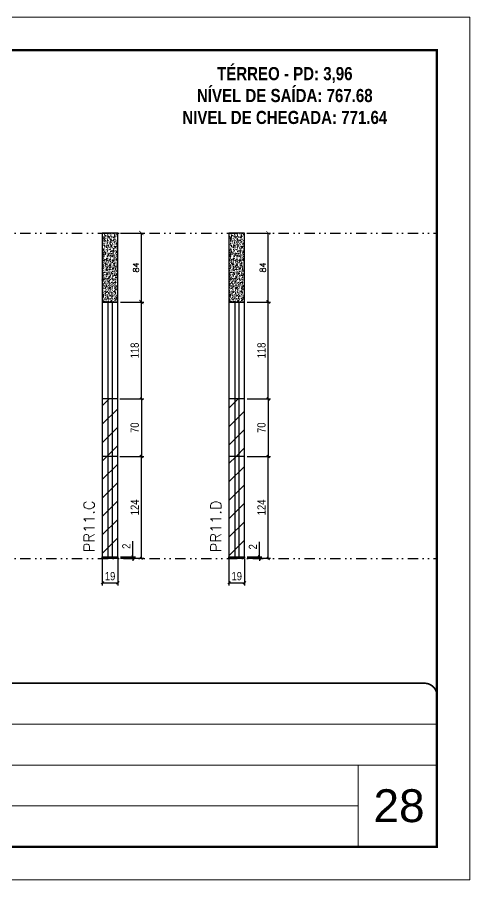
# Model space of a CAD drawing. Extents: x 2949 to 9230, y 1140 to 12527.
# Drawn here: x 8652 to 9203, y 4585 to 5635 of the extents above; entities that cross this region are included whole.
import ezdxf

# ---------------------------------------------------------------- set-up
doc = ezdxf.new("R2010")
doc.units = 0
for name, pattern in [('CONTINUO', [0]), ('DASHED', [0.75, 0.5, -0.25]), ('DIVIDE2', [0.625, 0.25, -0.125, 0, -0.125, 0, -0.125])]:
    doc.linetypes.add(name, pattern=pattern)
for name, color, linetype, lineweight in [('CARIMBO', 255, 'Continuous', 9), ('Folhas', 255, 'Continuous', 9), ('Hachura', 251, 'Continuous', 9), ('SARRAFO DE PRESSAO', 251, 'DASHED', 9), ('Texto Seção', 7, 'Continuous', 15)]:
    doc.layers.add(name, color=color, linetype=linetype, lineweight=lineweight)
for name, color, linetype in [('COTA', 241, 'Continuous'), ('NOMENCLATURA', 7, 'Continuous'), ('Nível', 160, 'Continuous'), ('Painéis', 200, 'Continuous'), ('SARR_2.2x7', 40, 'Continuous')]:
    doc.layers.add(name, color=color, linetype=linetype)
doc.styles.add('ARIAL', font='arial.ttf')
doc.styles.add('COTA TECNICA', font='techl___.ttf', dxfattribs={"height": 10})
doc.styles.add('COTA TECNICA-50', font='techl___.ttf', dxfattribs={"height": 10})
doc.styles.add('REGUA-120', font='ROMANS.shx', dxfattribs={"height": 15})
doc.styles.add('ROMANC', font='techb___.ttf', dxfattribs={"height": 2.5})
doc.styles.add('ROMANS', font='romans.shx')
doc.dimstyles.new('COTA PAINEL-50', dxfattribs={"dimtxt": 10, "dimasz": 3, "dimexe": 3, "dimexo": 3, "dimgap": 3, "dimtad": 1, "dimdec": 1, "dimzin": 12, "dimdsep": 46, "dimtxsty": 'COTA TECNICA-50', "dimblk1": 'OBLIQUE', "dimblk2": 'OBLIQUE', "dimsah": 1, "dimcen": 0.9, "dimclrd": 4, "dimclre": 4, "dimclrt": 240, "dimadec": 1, "dimazin": 3, "dimtfac": 1, "dimtdec": 1, "dimtmove": 0, "dimatfit": 3, "dimfxl": 1, "dimtolj": 1, "dimtzin": 12, "dimarcsym": 0})
doc.dimstyles.new('Cota Paínel', dxfattribs={"dimtxt": 7, "dimasz": 5, "dimexe": 3, "dimexo": 3, "dimgap": 3, "dimtad": 1, "dimdec": 1, "dimzin": 12, "dimdsep": 46, "dimtxsty": 'ROMANS', "dimblk": 'ARCHTICK', "dimcen": 0, "dimclrd": 4, "dimclre": 4, "dimclrt": 1, "dimadec": 1, "dimazin": 3, "dimtfac": 1, "dimtdec": 1, "dimtmove": 0, "dimatfit": 3, "dimldrblk": 'OBLIQUE', "dimfxl": 1, "dimtolj": 1, "dimtzin": 12, "dimarcsym": 0})
doc.dimstyles.new('PAINEL', dxfattribs={"dimtxt": 10, "dimasz": 3, "dimexe": 3, "dimexo": 3, "dimgap": 3, "dimtad": 1, "dimdec": 1, "dimzin": 12, "dimdsep": 46, "dimtxsty": 'COTA TECNICA', "dimblk1": 'OBLIQUE', "dimblk2": 'OBLIQUE', "dimsah": 1, "dimcen": 0.9, "dimclrd": 4, "dimclre": 4, "dimclrt": 240, "dimadec": 1, "dimazin": 3, "dimtfac": 1, "dimtdec": 1, "dimtmove": 0, "dimatfit": 3, "dimfxl": 1, "dimtolj": 1, "dimtzin": 12, "dimarcsym": 0})
pattern_1 = [(45, (3170, 1148.575), (-11.22532, 11.22532), [])]

# ---------------------------------------------------------------- blocks, each defined once
blk = doc.blocks.new('9999999999')
at = {"color": 30, "linetype": 'CONTINUO'}
for p, q in [((98564.6, 34379.6), (99584, 34379.6)), ((98564.6, 34329.8), (99488, 34329.8)), ((99584, 34329.8), (99488, 34329.8)), ((99488, 34329.8), (99488, 34230.2)), ((98564.6, 34280), (99488, 34280))]:
    blk.add_line(p, q, dxfattribs=at)
at = {"color": 30, "linetype": 'CONTINUO', "const_width": 2}
blk.add_lwpolyline([(99584, 34230.2), (99584, 34414.4, 0.414214), (99569, 34429.4), (98229, 34429.4, 0.414214), (98214, 34414.4), (98214, 34245.2, 0.414214), (98229, 34230.2), (99584, 34230.2)], format="xyb", dxfattribs=at)
at = {"layer": 'Folhas'}
blk.add_lwpolyline([(98139, 34190.2), (99624, 34190.2), (99624, 35240.2), (98139, 35240.2)], close=True, dxfattribs=at)
at = {"layer": 'Folhas', "color": 30, "const_width": 3}
blk.add_lwpolyline([(98214, 34230.2), (99584, 34230.2), (99584, 35200.2), (98214, 35200.2)], close=True, dxfattribs=at)
blk = doc.blocks.new('_Oblique')
at = {"color": 0, "linetype": 'ByBlock', "lineweight": -2}
blk.add_line((-0.5, -0.5), (0.5, 0.5), dxfattribs=at)
blk = doc.blocks.new('*D142')
at = {"layer": 'COTA', "color": 4, "lineweight": -2, "transparency": 16777216}
for p, q in [((8755.2, 4975.6), (8755.2, 4943.7)), ((8774.2, 4975.6), (8774.2, 4943.7)), ((8755.2, 4946.7), (8774.2, 4946.7))]:
    blk.add_line(p, q, dxfattribs=at)
at = {"layer": 'Defpoints', "color": 0, "transparency": 16777216}
for p in [(8755.2, 4978.6), (8774.2, 4978.6), (8774.2, 4946.7)]:
    blk.add_point(p, dxfattribs=at)
at = {"layer": 'COTA', "color": 4, "lineweight": -2, "transparency": 16777216, "xscale": 3, "yscale": 3, "zscale": 3, "rotation": 180}
blk.add_blockref('_Oblique', (8755.2, 4946.7), dxfattribs=at)
at = {"layer": 'COTA', "color": 4, "lineweight": -2, "transparency": 16777216, "xscale": 3, "yscale": 3, "zscale": 3}
blk.add_blockref('_Oblique', (8774.2, 4946.7), dxfattribs=at)
at = {"layer": 'COTA', "color": 240, "transparency": 16777216, "insert": (8764.7, 4954.8), "char_height": 10, "attachment_point": 5, "style": 'COTA TECNICA'}
blk.add_mtext('\\A1;19', dxfattribs=at)
blk = doc.blocks.new('*D143')
at = {"layer": 'COTA', "color": 4, "lineweight": -2, "transparency": 16777216}
for p, q in [((8777.2, 5100.6), (8805.8, 5100.6)), ((8802.8, 4976.6), (8802.8, 5100.6)), ((8777.2, 4976.6), (8805.8, 4976.6))]:
    blk.add_line(p, q, dxfattribs=at)
at = {"layer": 'Defpoints', "color": 0, "transparency": 16777216}
for p in [(8774.2, 5100.6), (8802.8, 5100.6), (8774.2, 4976.6)]:
    blk.add_point(p, dxfattribs=at)
at = {"layer": 'COTA', "color": 4, "lineweight": -2, "transparency": 16777216, "xscale": 3, "yscale": 3, "zscale": 3}
for p, rotation in [((8802.8, 5100.6), 90), ((8802.8, 4976.6), 270)]:
    blk.add_blockref('_Oblique', p, dxfattribs=dict(at, rotation=rotation))
at = {"layer": 'COTA', "color": 240, "transparency": 16777216, "insert": (8794.7, 5038.6), "char_height": 10, "attachment_point": 5, "rotation": 90, "style": 'COTA TECNICA'}
blk.add_mtext('\\A1;124', dxfattribs=at)
blk = doc.blocks.new('*D144')
at = {"layer": 'COTA', "color": 4, "lineweight": -2, "transparency": 16777216}
for p, q in [((8792.5, 4978.6), (8792.5, 4997.4)), ((8777.2, 4978.6), (8795.5, 4978.6)), ((8792.5, 4976.6), (8792.5, 4978.6)), ((8777.2, 4976.6), (8795.5, 4976.6)), ((8792.5, 4976.6), (8792.5, 4973.6))]:
    blk.add_line(p, q, dxfattribs=at)
at = {"layer": 'Defpoints', "color": 0, "transparency": 16777216}
for p in [(8774.2, 4978.6), (8792.5, 4978.6), (8774.2, 4976.6)]:
    blk.add_point(p, dxfattribs=at)
at = {"layer": 'COTA', "color": 4, "lineweight": -2, "transparency": 16777216, "xscale": 3, "yscale": 3, "zscale": 3}
for p, rotation in [((8792.5, 4978.6), 270), ((8792.5, 4976.6), 90)]:
    blk.add_blockref('_Oblique', p, dxfattribs=dict(at, rotation=rotation))
at = {"layer": 'COTA', "color": 240, "transparency": 16777216, "insert": (8784.5, 4991.3), "char_height": 10, "attachment_point": 5, "rotation": 90, "style": 'COTA TECNICA-50'}
blk.add_mtext('\\A1;2', dxfattribs=at)
blk = doc.blocks.new('*D872')
at = {"layer": 'COTA', "color": 4, "linetype": 'ByBlock', "lineweight": -2, "transparency": 16777216}
for p, q in [((8777.2, 5288.6), (8805.8, 5288.6)), ((8802.8, 5170.6), (8802.8, 5288.6)), ((8777.2, 5170.6), (8805.8, 5170.6))]:
    blk.add_line(p, q, dxfattribs=at)
at = {"layer": 'Defpoints', "color": 0, "linetype": 'ByBlock', "transparency": 16777216}
for p in [(8774.2, 5288.6), (8802.8, 5288.6), (8774.2, 5170.6)]:
    blk.add_point(p, dxfattribs=at)
at = {"layer": 'COTA', "color": 4, "linetype": 'ByBlock', "lineweight": -2, "transparency": 16777216, "xscale": 3, "yscale": 3, "zscale": 3}
for p, rotation in [((8802.8, 5288.6), 90), ((8802.8, 5170.6), 270)]:
    blk.add_blockref('_Oblique', p, dxfattribs=dict(at, rotation=rotation))
at = {"layer": 'COTA', "color": 240, "linetype": 'ByBlock', "transparency": 16777216, "insert": (8794.7, 5229.6), "char_height": 10, "attachment_point": 5, "rotation": 90, "style": 'COTA TECNICA'}
blk.add_mtext('\\A1;118', dxfattribs=at)
blk = doc.blocks.new('*D349')
at = {"layer": 'COTA', "color": 4, "lineweight": -2, "transparency": 16777216}
for p, q in [((8909.4, 4975.6), (8909.4, 4943.7)), ((8928.4, 4975.6), (8928.4, 4943.7)), ((8909.4, 4946.7), (8928.4, 4946.7))]:
    blk.add_line(p, q, dxfattribs=at)
at = {"layer": 'Defpoints', "color": 0, "transparency": 16777216}
for p in [(8909.4, 4978.6), (8928.4, 4978.6), (8928.4, 4946.7)]:
    blk.add_point(p, dxfattribs=at)
at = {"layer": 'COTA', "color": 4, "lineweight": -2, "transparency": 16777216, "xscale": 3, "yscale": 3, "zscale": 3, "rotation": 180}
blk.add_blockref('_Oblique', (8909.4, 4946.7), dxfattribs=at)
at = {"layer": 'COTA', "color": 4, "lineweight": -2, "transparency": 16777216, "xscale": 3, "yscale": 3, "zscale": 3}
blk.add_blockref('_Oblique', (8928.4, 4946.7), dxfattribs=at)
at = {"layer": 'COTA', "color": 240, "transparency": 16777216, "insert": (8918.9, 4954.8), "char_height": 10, "attachment_point": 5, "style": 'COTA TECNICA'}
blk.add_mtext('\\A1;19', dxfattribs=at)
blk = doc.blocks.new('*D350')
at = {"layer": 'COTA', "color": 4, "lineweight": -2, "transparency": 16777216}
for p, q in [((8931.4, 5100.6), (8960.1, 5100.6)), ((8957.1, 4976.6), (8957.1, 5100.6)), ((8931.4, 4976.6), (8960.1, 4976.6))]:
    blk.add_line(p, q, dxfattribs=at)
at = {"layer": 'Defpoints', "color": 0, "transparency": 16777216}
for p in [(8928.4, 5100.6), (8957.1, 5100.6), (8928.4, 4976.6)]:
    blk.add_point(p, dxfattribs=at)
at = {"layer": 'COTA', "color": 4, "lineweight": -2, "transparency": 16777216, "xscale": 3, "yscale": 3, "zscale": 3}
for p, rotation in [((8957.1, 5100.6), 90), ((8957.1, 4976.6), 270)]:
    blk.add_blockref('_Oblique', p, dxfattribs=dict(at, rotation=rotation))
at = {"layer": 'COTA', "color": 240, "transparency": 16777216, "insert": (8949, 5038.6), "char_height": 10, "attachment_point": 5, "rotation": 90, "style": 'COTA TECNICA'}
blk.add_mtext('\\A1;124', dxfattribs=at)
blk = doc.blocks.new('*D351')
at = {"layer": 'COTA', "color": 4, "lineweight": -2, "transparency": 16777216}
for p, q in [((8946.6, 4978.6), (8946.6, 4996.7)), ((8931.4, 4978.6), (8949.6, 4978.6)), ((8946.6, 4976.6), (8946.6, 4978.6)), ((8931.4, 4976.6), (8949.6, 4976.6)), ((8946.6, 4976.6), (8946.6, 4973.6))]:
    blk.add_line(p, q, dxfattribs=at)
at = {"layer": 'Defpoints', "color": 0, "transparency": 16777216}
for p in [(8928.4, 4978.6), (8946.6, 4978.6), (8928.4, 4976.6)]:
    blk.add_point(p, dxfattribs=at)
at = {"layer": 'COTA', "color": 4, "lineweight": -2, "transparency": 16777216, "xscale": 3, "yscale": 3, "zscale": 3}
for p, rotation in [((8946.6, 4978.6), 270), ((8946.6, 4976.6), 90)]:
    blk.add_blockref('_Oblique', p, dxfattribs=dict(at, rotation=rotation))
at = {"layer": 'COTA', "color": 240, "transparency": 16777216, "insert": (8938.6, 4990.6), "char_height": 10, "attachment_point": 5, "rotation": 90, "style": 'COTA TECNICA-50'}
blk.add_mtext('\\A1;2', dxfattribs=at)
blk = doc.blocks.new('*D873')
at = {"layer": 'COTA', "color": 4, "linetype": 'ByBlock', "lineweight": -2, "transparency": 16777216}
for p, q in [((8931.4, 5288.6), (8960.1, 5288.6)), ((8957.1, 5170.6), (8957.1, 5288.6)), ((8931.4, 5170.6), (8960.1, 5170.6))]:
    blk.add_line(p, q, dxfattribs=at)
at = {"layer": 'Defpoints', "color": 0, "linetype": 'ByBlock', "transparency": 16777216}
for p in [(8928.4, 5288.6), (8957.1, 5288.6), (8928.4, 5170.6)]:
    blk.add_point(p, dxfattribs=at)
at = {"layer": 'COTA', "color": 4, "linetype": 'ByBlock', "lineweight": -2, "transparency": 16777216, "xscale": 3, "yscale": 3, "zscale": 3}
for p, rotation in [((8957.1, 5288.6), 90), ((8957.1, 5170.6), 270)]:
    blk.add_blockref('_Oblique', p, dxfattribs=dict(at, rotation=rotation))
at = {"layer": 'COTA', "color": 240, "linetype": 'ByBlock', "transparency": 16777216, "insert": (8949, 5229.6), "char_height": 10, "attachment_point": 5, "rotation": 90, "style": 'COTA TECNICA'}
blk.add_mtext('\\A1;118', dxfattribs=at)
blk = doc.blocks.new('*D894')
at = {"layer": 'COTA', "color": 4, "linetype": 'ByBlock', "lineweight": -2, "transparency": 16777216}
for p, q in [((8776.7, 5170.6), (8805.8, 5170.6)), ((8802.8, 5170.6), (8802.8, 5100.6)), ((8776.7, 5100.6), (8805.8, 5100.6))]:
    blk.add_line(p, q, dxfattribs=at)
at = {"layer": 'Defpoints', "color": 0, "linetype": 'ByBlock', "transparency": 16777216}
for p in [(8773.7, 5170.6), (8773.7, 5100.6), (8802.8, 5100.6)]:
    blk.add_point(p, dxfattribs=at)
at = {"layer": 'COTA', "color": 4, "linetype": 'ByBlock', "lineweight": -2, "transparency": 16777216, "xscale": 3, "yscale": 3, "zscale": 3}
for p, rotation in [((8802.8, 5170.6), 90), ((8802.8, 5100.6), 270)]:
    blk.add_blockref('_Oblique', p, dxfattribs=dict(at, rotation=rotation))
at = {"layer": 'COTA', "color": 240, "linetype": 'ByBlock', "transparency": 16777216, "insert": (8794.7, 5135.6), "char_height": 10, "attachment_point": 5, "rotation": 90, "style": 'COTA TECNICA'}
blk.add_mtext('\\A1;70', dxfattribs=at)
blk = doc.blocks.new('*D895')
at = {"layer": 'COTA', "color": 4, "linetype": 'ByBlock', "lineweight": -2, "transparency": 16777216}
for p, q in [((8931.4, 5170.6), (8960.1, 5170.6)), ((8957.1, 5170.6), (8957.1, 5100.6)), ((8931.4, 5100.6), (8960.1, 5100.6))]:
    blk.add_line(p, q, dxfattribs=at)
at = {"layer": 'Defpoints', "color": 0, "linetype": 'ByBlock', "transparency": 16777216}
for p in [(8928.4, 5170.6), (8928.4, 5100.6), (8957.1, 5100.6)]:
    blk.add_point(p, dxfattribs=at)
at = {"layer": 'COTA', "color": 4, "linetype": 'ByBlock', "lineweight": -2, "transparency": 16777216, "xscale": 3, "yscale": 3, "zscale": 3}
for p, rotation in [((8957.1, 5170.6), 90), ((8957.1, 5100.6), 270)]:
    blk.add_blockref('_Oblique', p, dxfattribs=dict(at, rotation=rotation))
at = {"layer": 'COTA', "color": 240, "linetype": 'ByBlock', "transparency": 16777216, "insert": (8949, 5135.6), "char_height": 10, "attachment_point": 5, "rotation": 90, "style": 'COTA TECNICA'}
blk.add_mtext('\\A1;70', dxfattribs=at)
blk = doc.blocks.new('_ArchTick')
at = {"color": 0, "linetype": 'ByBlock', "const_width": 0.15}
blk.add_lwpolyline([(-0.5, -0.5), (0.5, 0.5)], dxfattribs=at)
blk = doc.blocks.new('*D1098')
at = {"layer": 'COTA', "color": 4, "lineweight": -2, "transparency": 16777216}
for p, q in [((8777.2, 5372.6), (8805.8, 5372.6)), ((8802.8, 5288.6), (8802.8, 5372.6)), ((8777.2, 5288.6), (8805.8, 5288.6))]:
    blk.add_line(p, q, dxfattribs=at)
at = {"layer": 'Defpoints', "color": 0, "transparency": 16777216}
for p in [(8774.2, 5372.6), (8802.8, 5372.6), (8774.2, 5288.6)]:
    blk.add_point(p, dxfattribs=at)
at = {"layer": 'COTA', "color": 4, "lineweight": -2, "transparency": 16777216, "xscale": 5, "yscale": 5, "zscale": 5}
for p, rotation in [((8802.8, 5372.6), 90), ((8802.8, 5288.6), 270)]:
    blk.add_blockref('_ArchTick', p, dxfattribs=dict(at, rotation=rotation))
at = {"layer": 'COTA', "color": 1, "transparency": 16777216, "insert": (8796.3, 5330.6), "char_height": 7, "attachment_point": 5, "rotation": 90, "style": 'ROMANS'}
blk.add_mtext('\\A1;84', dxfattribs=at)
blk = doc.blocks.new('*D1099')
at = {"layer": 'COTA', "color": 4, "lineweight": -2, "transparency": 16777216}
for p, q in [((8931.4, 5372.6), (8960.1, 5372.6)), ((8957.1, 5288.6), (8957.1, 5372.6)), ((8931.4, 5288.6), (8960.1, 5288.6))]:
    blk.add_line(p, q, dxfattribs=at)
at = {"layer": 'Defpoints', "color": 0, "transparency": 16777216}
for p in [(8928.4, 5372.6), (8957.1, 5372.6), (8928.4, 5288.6)]:
    blk.add_point(p, dxfattribs=at)
at = {"layer": 'COTA', "color": 4, "lineweight": -2, "transparency": 16777216, "xscale": 5, "yscale": 5, "zscale": 5}
for p, rotation in [((8957.1, 5372.6), 90), ((8957.1, 5288.6), 270)]:
    blk.add_blockref('_ArchTick', p, dxfattribs=dict(at, rotation=rotation))
at = {"layer": 'COTA', "color": 1, "transparency": 16777216, "insert": (8950.6, 5330.6), "char_height": 7, "attachment_point": 5, "rotation": 90, "style": 'ROMANS'}
blk.add_mtext('\\A1;84', dxfattribs=at)

msp = doc.modelspace()

# ---------------------------------------------------------------- hatches: boundary and pattern name
at = {"layer": 'COTA', "linetype": 'ByBlock'}
h = msp.add_hatch(dxfattribs=at)
h.set_pattern_fill('AR-CONC', color=256, scale=0.03)
h.set_pattern_definition([(50, (3170, 1148.575), (5.46554, -0.4781726), [0.5715, -6.2865]), (355, (3170, 1148.575), (-1.0573026, 5.7317054), [0.4572, -5.0292175]), (100.451445, (3170.4555, 1148.535), (4.4082374, 5.2535326), [0.4857003, -5.3427073]), (46.1842, (3170, 1150.099), (8.132371, -1.26127), [0.85725, -9.42975]), (96.63556, (3170.678, 1149.994), (7.122124, 7.422784), [0.728551, -8.014068]), (351.18415, (3170, 1150.099), (7.122124, 7.422784), [0.685799, -7.543792]), (21, (3170.762, 1149.718), (4.5484317, -3.067956), [0.5715, -6.2865]), (326, (3170.762, 1149.718), (1.854061, 5.525639), [0.4572, -5.0292]), (71.451445, (3171.141, 1149.4624), (6.4024926, 2.457683), [0.4857003, -5.342698]), (37.5, (3170, 1148.5751), (0.0926581, 2.53665117), [0, -4.96824, 0, -5.1054, 0, -5.04825]), (7.5, (3170, 1148.575), (2.0045899, 3.0054172), [0, -2.91084, 0, -4.85394, 0, -1.92405]), (327.5, (3168.3007, 1148.5751), (4.06771786, -0.1718623), [0, -1.905, 0, -5.9436, 0, -7.8867]), (317.5, (3167.5387, 1148.575), (4.4438754, 0.7627947), [0, -2.4765, 0, -3.94716, 0, -5.6007])])
h.paths.add_polyline_path([(8755.16, 5288.57), (8774.16, 5288.57), (8774.16, 5372.57), (8755.16, 5372.57)])
h = msp.add_hatch(dxfattribs=at)
h.set_pattern_fill('AR-CONC', color=256, scale=0.03)
h.set_pattern_definition([(50, (3324.265, 1148.575), (5.46554, -0.4781726), [0.5715, -6.2865]), (355, (3324.265, 1148.575), (-1.0573026, 5.7317054), [0.4572, -5.0292175]), (100.451445, (3324.7204, 1148.535), (4.4082374, 5.2535326), [0.4857003, -5.3427073]), (46.1842, (3324.265, 1150.099), (8.132371, -1.26127), [0.85725, -9.42975]), (96.63556, (3324.943, 1149.994), (7.122124, 7.422784), [0.728551, -8.014068]), (351.18415, (3324.265, 1150.099), (7.122124, 7.422784), [0.685799, -7.543792]), (21, (3325.027, 1149.718), (4.5484317, -3.067956), [0.5715, -6.2865]), (326, (3325.027, 1149.718), (1.854061, 5.525639), [0.4572, -5.0292]), (71.451445, (3325.406, 1149.4624), (6.4024926, 2.457683), [0.4857003, -5.342698]), (37.5, (3324.265, 1148.5751), (0.0926581, 2.53665117), [0, -4.96824, 0, -5.1054, 0, -5.04825]), (7.5, (3324.265, 1148.575), (2.0045899, 3.0054172), [0, -2.91084, 0, -4.85394, 0, -1.92405]), (327.5, (3322.5657, 1148.5751), (4.06771786, -0.1718623), [0, -1.905, 0, -5.9436, 0, -7.8867]), (317.5, (3321.8037, 1148.575), (4.4438754, 0.7627947), [0, -2.4765, 0, -3.94716, 0, -5.6007])])
h.paths.add_polyline_path([(8909.43, 5288.57), (8928.43, 5288.57), (8928.43, 5372.57), (8909.43, 5372.57)])
at = {"layer": 'Hachura', "linetype": 'ByBlock'}
h = msp.add_hatch(dxfattribs=at)
h.set_pattern_fill('ANSI31', color=256, scale=5)
h.set_pattern_definition(pattern_1)
h.paths.add_polyline_path([(8774.16, 5170.57), (8755.16, 5170.57), (8755.16, 5100.57), (8774.16, 5100.57)])
h = msp.add_hatch(dxfattribs=at)
h.set_pattern_fill('ANSI31', color=256, scale=5)
h.set_pattern_definition(pattern_1)
h.paths.add_polyline_path([(8909.43, 5100.57), (8928.43, 5100.57), (8928.43, 5170.57), (8909.43, 5170.57)])
h = msp.add_hatch(dxfattribs=at)
h.set_pattern_fill('ANSI31', color=256, scale=5)
h.set_pattern_definition(pattern_1)
h.paths.add_polyline_path([(8774.16, 5100.57), (8755.16, 5100.57), (8755.16, 4978.57), (8774.16, 4978.57)])
h = msp.add_hatch(dxfattribs=at)
h.set_pattern_fill('ANSI31', color=256, scale=5)
h.set_pattern_definition(pattern_1)
h.paths.add_polyline_path([(8928.43, 5100.57), (8909.43, 5100.57), (8909.43, 4978.57), (8928.43, 4978.57)])

# ---------------------------------------------------------------- linework, layer by layer
at = {"layer": 'COTA', "linetype": 'ByBlock'}
for points in [[(8755.16, 5288.57), (8774.16, 5288.57), (8774.16, 5372.57), (8755.16, 5372.57)], [(8909.43, 5288.57), (8928.43, 5288.57), (8928.43, 5372.57), (8909.43, 5372.57)]]:
    msp.add_lwpolyline(points, close=True, dxfattribs=at)
at = {"layer": 'Nível', "color": 4, "linetype": 'DIVIDE2', "ltscale": 50}
for p, q in [((8152.19, 5372.57), (9162.53, 5372.57)), ((8152.19, 4976.57), (9162.53, 4976.57))]:
    msp.add_line(p, q, dxfattribs=at)
at = {"layer": 'Painéis'}
for p, q in [((8774.16, 5170.57), (8755.16, 5170.57)), ((8928.43, 5170.57), (8909.43, 5170.57)), ((8774.16, 5100.57), (8755.16, 5100.57)), ((8928.43, 5100.57), (8909.43, 5100.57))]:
    msp.add_line(p, q, dxfattribs=at)
for points in [[(8755.16, 4978.57), (8774.16, 4978.57), (8774.16, 5288.57), (8755.16, 5288.57)], [(8909.43, 4978.57), (8928.43, 4978.57), (8928.43, 5288.57), (8909.43, 5288.57)], [(8755.16, 4978.57), (8774.16, 4978.57), (8774.16, 4976.57), (8755.16, 4976.57)], [(8909.43, 4978.57), (8928.43, 4978.57), (8928.43, 4976.57), (8909.43, 4976.57)]]:
    msp.add_lwpolyline(points, close=True, dxfattribs=at)
at = {"layer": 'SARR_2.2x7'}
for p, q in [((8762.16, 5288.57), (8762.16, 5170.57)), ((8767.16, 5288.57), (8767.16, 5170.57)), ((8916.43, 5288.57), (8916.43, 5170.57)), ((8921.43, 5288.57), (8921.43, 5170.57)), ((8762.16, 5170.57), (8762.16, 5100.57)), ((8767.16, 5170.57), (8767.16, 5100.57)), ((8916.43, 5170.57), (8916.43, 5100.57)), ((8921.43, 5170.57), (8921.43, 5100.57)), ((8762.16, 5100.57), (8762.16, 4978.57)), ((8767.16, 5100.57), (8767.16, 4978.57)), ((8916.43, 5100.57), (8916.43, 4978.57)), ((8921.43, 5100.57), (8921.43, 4978.57))]:
    msp.add_line(p, q, dxfattribs=at)

# ---------------------------------------------------------------- block references
at = {"layer": 'SARRAFO DE PRESSAO', "color": 6, "linetype": 'ByBlock'}
msp.add_blockref('9999999999', (-90421.44, -29604.92), dxfattribs=at)

# ---------------------------------------------------------------- texts
at = {"layer": 'CARIMBO', "style": 'ARIAL'}
msp.add_text('28', height=40, dxfattribs=at).set_placement((9085.39, 4655.43))
at = {"layer": 'NOMENCLATURA', "color": 2, "insert": (8977.36, 5601.34), "char_height": 16, "attachment_point": 2, "style": 'ROMANC'}
msp.add_mtext_dynamic_manual_height_columns('\\PTÉRREO - PD: 3,96\\PNÍVEL DE SAÍDA: 767.68\\PNIVEL DE CHEGADA: 771.64', width=300.2766, gutter_width=1, heights=[0], dxfattribs=at)
at = {"layer": 'Texto Seção', "char_height": 13, "width": 285.3299, "attachment_point": 7, "rotation": 90, "style": 'REGUA-120'}
for s, insert in [('PR11.C', (8745.71, 4983.98)), ('PR11.D', (8899.98, 4983.98))]:
    msp.add_mtext(s, dxfattribs=dict(at, insert=insert))

# ---------------------------------------------------------------- dimensions: what is measured, and where the dimension line sits
at = {"layer": 'COTA'}
for base, p1, p2, picture, middle in [((8802.81, 5372.57), (8774.16, 5288.57), (8774.16, 5372.57), '*D1098', (8796.31, 5330.57)), ((8957.08, 5372.57), (8928.43, 5288.57), (8928.43, 5372.57), '*D1099', (8950.58, 5330.57))]:
    dim = msp.add_linear_dim(base=base, p1=p1, p2=p2, angle=90, dimstyle='Cota Paínel', dxfattribs=at)
    dim.commit()
    dim.dimension.update_dxf_attribs({"geometry": picture, "text_midpoint": middle})
at = {"layer": 'COTA', "linetype": 'ByBlock'}
for base, p1, p2, picture, middle in [((8802.81, 5288.57), (8774.16, 5170.57), (8774.16, 5288.57), '*D872', (8794.72, 5229.57)), ((8957.08, 5288.57), (8928.43, 5170.57), (8928.43, 5288.57), '*D873', (8948.98, 5229.57)), ((8802.81, 5100.57), (8773.68, 5170.57), (8773.68, 5100.57), '*D894', (8794.71, 5135.57)), ((8957.08, 5100.57), (8928.43, 5170.57), (8928.43, 5100.57), '*D895', (8948.97, 5135.57))]:
    dim = msp.add_linear_dim(base=base, p1=p1, p2=p2, angle=90, dimstyle='PAINEL', dxfattribs=at)
    dim.commit()
    dim.dimension.update_dxf_attribs({"geometry": picture, "text_midpoint": middle})
at = {"layer": 'COTA'}
for base, p1, p2, picture, middle in [((8802.81, 5100.57), (8774.16, 4976.57), (8774.16, 5100.57), '*D143', (8794.74, 5038.57)), ((8957.08, 5100.57), (8928.43, 4976.57), (8928.43, 5100.57), '*D350', (8949, 5038.57))]:
    dim = msp.add_linear_dim(base=base, p1=p1, p2=p2, angle=90, dimstyle='PAINEL', override={"dimarcsym": 2}, dxfattribs=at)
    dim.commit()
    dim.dimension.update_dxf_attribs({"geometry": picture, "text_midpoint": middle})
for base, p1, p2, picture, middle in [((8792.46, 4978.57), (8774.16, 4976.57), (8774.16, 4978.57), '*D144', (8792.46, 4991.33)), ((8946.65, 4978.57), (8928.43, 4976.57), (8928.43, 4978.57), '*D351', (8946.65, 4990.62))]:
    dim = msp.add_linear_dim(base=base, p1=p1, p2=p2, angle=90, dimstyle='COTA PAINEL-50', dxfattribs=at)
    dim.commit()
    dim.dimension.update_dxf_attribs({"geometry": picture, "text_midpoint": middle, "dimtype": 160})
for base, p1, p2, picture, middle in [((8774.16, 4946.67), (8755.16, 4978.57), (8774.16, 4978.57), '*D142', (8764.66, 4954.76)), ((8928.43, 4946.67), (8909.43, 4978.57), (8928.43, 4978.57), '*D349', (8918.93, 4954.76))]:
    dim = msp.add_linear_dim(base=base, p1=p1, p2=p2, dimstyle='PAINEL', override={"dimarcsym": 2}, dxfattribs=at)
    dim.commit()
    dim.dimension.update_dxf_attribs({"geometry": picture, "text_midpoint": middle})

doc.saveas('drawing.dxf')
